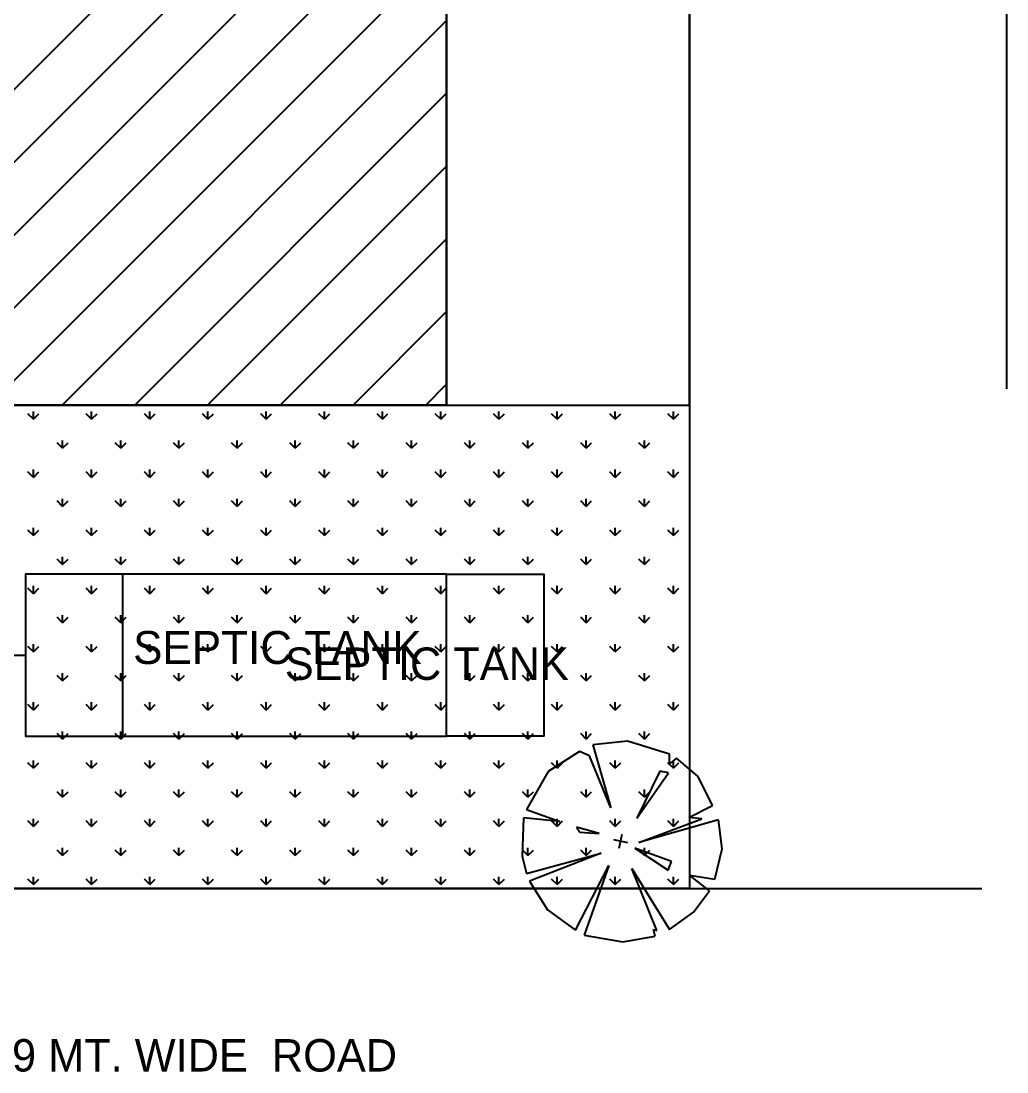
# Model space of a CAD drawing. Header units: metres. Extents: x -9383.9 to -9324.5, y 28762.6 to 28804.7.
# Drawn here: x -9374.05 to -9367.96, y 28786.01 to 28792.5 of the extents above; entities that cross this region are included whole.
import ezdxf

# ---------------------------------------------------------------- set-up
doc = ezdxf.new("R2010")
doc.units = ezdxf.units.M
for name, color, linetype in [('BLK_1_LVL_0_BLDG_FOOT_PRINT', 7, 'Continuous'), ('BLK_1_LVL_0_FRONT_SETBACK', 7, 'Continuous'), ('BLK_1_LVL_0_SIDE_SETBACK2', 7, 'Continuous'), ('elevation', 7, 'Continuous'), ('IC', 7, 'Continuous'), ('LANDSCAPE', 7, 'Continuous'), ('PLOT_BOUNDARY', 7, 'Continuous'), ('SITE_PLAN', 7, 'Continuous'), ('TEXT', 7, 'Continuous'), ('WALL', 7, 'Continuous')]:
    doc.layers.add(name, color=color, linetype=linetype)

msp = doc.modelspace()

# ---------------------------------------------------------------- linework, layer by layer
at = {"layer": 'BLK_1_LVL_0_BLDG_FOOT_PRINT'}
msp.add_lwpolyline([(-9371.4241, 28790.1278), (-9371.4241, 28801.4138), (-9377.1351, 28801.4138), (-9377.1351, 28803.1438), (-9380.5921, 28803.1438), (-9380.5921, 28792.4988), (-9376.2481, 28792.4988), (-9376.2481, 28790.1278)], close=True, dxfattribs=at)
at = {"layer": 'BLK_1_LVL_0_FRONT_SETBACK'}
msp.add_lwpolyline([(-9369.9241, 28787.1418), (-9380.5921, 28787.1418), (-9380.5921, 28792.4988), (-9376.2481, 28792.4988), (-9376.2481, 28790.1278), (-9369.9241, 28790.1278)], close=True, dxfattribs=at)
at = {"layer": 'BLK_1_LVL_0_SIDE_SETBACK2'}
msp.add_lwpolyline([(-9371.4241, 28790.1278), (-9369.9241, 28790.1278), (-9369.9241, 28803.1438), (-9371.4241, 28803.1438)], close=True, dxfattribs=at)
at = {"layer": 'elevation'}
msp.add_line((-9382.2747, 28787.1418), (-9368.1193, 28787.1418), dxfattribs=at)
at = {"layer": 'IC'}
msp.add_line((-9374.2191, 28788.5831), (-9374.0241, 28788.5831), dxfattribs=at)
for points in [[(-9373.4241, 28789.0831), (-9374.0241, 28789.0831), (-9374.0241, 28788.0831), (-9373.4241, 28788.0831)], [(-9371.4241, 28789.0831), (-9370.8241, 28789.0831), (-9370.8241, 28788.0831), (-9371.4241, 28788.0831)]]:
    msp.add_lwpolyline(points, dxfattribs=at)
msp.add_lwpolyline([(-9373.4241, 28788.0831), (-9371.4241, 28788.0831), (-9371.4241, 28789.0831), (-9373.4241, 28789.0831)], close=True, dxfattribs=at)
at = {"layer": 'LANDSCAPE'}
msp.add_lwpolyline([(-9369.9241, 28787.1418), (-9376.2481, 28787.1418), (-9376.2481, 28790.1278), (-9369.9241, 28790.1278)], close=True, dxfattribs=at)
at = {"layer": 'PLOT_BOUNDARY'}
for points in [[(-9369.9241, 28787.1418), (-9380.5921, 28787.1418), (-9380.5921, 28803.1438), (-9369.9241, 28803.1438)], [(-9371.4241, 28790.1278), (-9376.2481, 28790.1278), (-9376.2481, 28792.4988), (-9380.5921, 28792.4988), (-9380.5921, 28803.1438), (-9377.1351, 28803.1438), (-9377.1351, 28801.4138), (-9371.4241, 28801.4138)]]:
    msp.add_lwpolyline(points, close=True, dxfattribs=at)
at = {"layer": 'SITE_PLAN'}
for p, q in [((-9371.4241, 28803.1438), (-9371.4241, 28790.1278)), ((-9369.9241, 28803.1438), (-9369.9241, 28787.1418)), ((-9369.9241, 28790.1278), (-9369.9241, 28803.1438)), ((-9371.4241, 28790.1278), (-9371.4241, 28801.4138)), ((-9371.4241, 28801.4138), (-9371.4241, 28790.1278)), ((-9367.9642, 28790.2278), (-9367.9642, 28796.2188)), ((-9376.0427, 28790.1278), (-9371.4241, 28794.7464)), ((-9375.5937, 28790.1278), (-9371.4241, 28794.2974)), ((-9375.1447, 28790.1278), (-9371.4241, 28793.8484)), ((-9374.6957, 28790.1278), (-9371.4241, 28793.3994)), ((-9374.2466, 28790.1278), (-9371.4241, 28792.9504)), ((-9373.7976, 28790.1278), (-9371.4241, 28792.5014)), ((-9373.3486, 28790.1278), (-9371.4241, 28792.0523)), ((-9372.8996, 28790.1278), (-9371.4241, 28791.6033)), ((-9372.4506, 28790.1278), (-9371.4241, 28791.1543)), ((-9372.0016, 28790.1278), (-9371.4241, 28790.7053)), ((-9371.5526, 28790.1278), (-9371.4241, 28790.2563)), ((-9376.2481, 28790.1278), (-9371.4241, 28790.1278)), ((-9376.2481, 28790.1278), (-9369.9241, 28790.1278)), ((-9376.2481, 28790.1278), (-9369.9241, 28790.1278)), ((-9371.4241, 28790.1278), (-9376.2481, 28790.1278)), ((-9371.4241, 28790.1278), (-9369.9241, 28790.1278)), ((-9369.9241, 28790.1278), (-9369.9241, 28787.1418)), ((-9369.9241, 28790.1278), (-9369.9241, 28787.1418)), ((-9373.9748, 28790.0404), (-9374.0085, 28790.0741)), ((-9373.9748, 28790.0404), (-9373.9748, 28790.0881)), ((-9373.9748, 28790.0404), (-9373.9411, 28790.0741)), ((-9373.6156, 28790.0404), (-9373.6493, 28790.0741)), ((-9373.6156, 28790.0404), (-9373.6156, 28790.0881)), ((-9373.6156, 28790.0404), (-9373.5819, 28790.0741)), ((-9373.2564, 28790.0404), (-9373.2901, 28790.0741)), ((-9373.2564, 28790.0404), (-9373.2564, 28790.0881)), ((-9373.2564, 28790.0404), (-9373.2227, 28790.0741)), ((-9372.8972, 28790.0404), (-9372.9308, 28790.0741)), ((-9372.8972, 28790.0404), (-9372.8972, 28790.0881)), ((-9372.8972, 28790.0404), (-9372.8635, 28790.0741)), ((-9372.538, 28790.0404), (-9372.5716, 28790.0741)), ((-9372.538, 28790.0404), (-9372.538, 28790.0881)), ((-9372.538, 28790.0404), (-9372.5043, 28790.0741)), ((-9372.1788, 28790.0404), (-9372.2124, 28790.0741)), ((-9372.1788, 28790.0404), (-9372.1788, 28790.0881)), ((-9372.1788, 28790.0404), (-9372.1451, 28790.0741)), ((-9371.8195, 28790.0404), (-9371.8532, 28790.0741)), ((-9371.8195, 28790.0404), (-9371.8195, 28790.0881)), ((-9371.8195, 28790.0404), (-9371.7859, 28790.0741)), ((-9371.4603, 28790.0404), (-9371.494, 28790.0741)), ((-9371.4603, 28790.0404), (-9371.4603, 28790.0881)), ((-9371.4603, 28790.0404), (-9371.4267, 28790.0741)), ((-9371.1011, 28790.0404), (-9371.1348, 28790.0741)), ((-9371.1011, 28790.0404), (-9371.1011, 28790.0881)), ((-9371.1011, 28790.0404), (-9371.0674, 28790.0741)), ((-9370.7419, 28790.0404), (-9370.7756, 28790.0741)), ((-9370.7419, 28790.0404), (-9370.7419, 28790.0881)), ((-9370.7419, 28790.0404), (-9370.7082, 28790.0741)), ((-9370.3827, 28790.0404), (-9370.4164, 28790.0741)), ((-9370.3827, 28790.0404), (-9370.3827, 28790.0881)), ((-9370.3827, 28790.0404), (-9370.349, 28790.0741)), ((-9370.0235, 28790.0404), (-9370.0572, 28790.0741)), ((-9370.0235, 28790.0404), (-9370.0235, 28790.0881)), ((-9370.0235, 28790.0404), (-9369.9898, 28790.0741)), ((-9373.7952, 28789.8608), (-9373.8289, 28789.8945)), ((-9373.7952, 28789.8608), (-9373.7952, 28789.9085)), ((-9373.7952, 28789.8608), (-9373.7615, 28789.8945)), ((-9373.436, 28789.8608), (-9373.4697, 28789.8945)), ((-9373.436, 28789.8608), (-9373.436, 28789.9085)), ((-9373.436, 28789.8608), (-9373.4023, 28789.8945)), ((-9373.0768, 28789.8608), (-9373.1105, 28789.8945)), ((-9373.0768, 28789.8608), (-9373.0768, 28789.9085)), ((-9373.0768, 28789.8608), (-9373.0431, 28789.8945)), ((-9372.7176, 28789.8608), (-9372.7512, 28789.8945)), ((-9372.7176, 28789.8608), (-9372.7176, 28789.9085)), ((-9372.7176, 28789.8608), (-9372.6839, 28789.8945)), ((-9372.3584, 28789.8608), (-9372.392, 28789.8945)), ((-9372.3584, 28789.8608), (-9372.3584, 28789.9085)), ((-9372.3584, 28789.8608), (-9372.3247, 28789.8945)), ((-9371.9991, 28789.8608), (-9372.0328, 28789.8945)), ((-9371.9991, 28789.8608), (-9371.9991, 28789.9085)), ((-9371.9991, 28789.8608), (-9371.9655, 28789.8945)), ((-9371.6399, 28789.8608), (-9371.6736, 28789.8945)), ((-9371.6399, 28789.8608), (-9371.6399, 28789.9085)), ((-9371.6399, 28789.8608), (-9371.6063, 28789.8945)), ((-9371.2807, 28789.8608), (-9371.3144, 28789.8945)), ((-9371.2807, 28789.8608), (-9371.2807, 28789.9085)), ((-9371.2807, 28789.8608), (-9371.247, 28789.8945)), ((-9370.9215, 28789.8608), (-9370.9552, 28789.8945)), ((-9370.9215, 28789.8608), (-9370.9215, 28789.9085)), ((-9370.9215, 28789.8608), (-9370.8878, 28789.8945)), ((-9370.5623, 28789.8608), (-9370.596, 28789.8945)), ((-9370.5623, 28789.8608), (-9370.5623, 28789.9085)), ((-9370.5623, 28789.8608), (-9370.5286, 28789.8945)), ((-9370.2031, 28789.8608), (-9370.2368, 28789.8945)), ((-9370.2031, 28789.8608), (-9370.2031, 28789.9085)), ((-9370.2031, 28789.8608), (-9370.1694, 28789.8945)), ((-9373.9748, 28789.6812), (-9374.0085, 28789.7149)), ((-9373.9748, 28789.6812), (-9373.9748, 28789.7289)), ((-9373.9748, 28789.6812), (-9373.9411, 28789.7149)), ((-9373.6156, 28789.6812), (-9373.6493, 28789.7149)), ((-9373.6156, 28789.6812), (-9373.6156, 28789.7289)), ((-9373.6156, 28789.6812), (-9373.5819, 28789.7149)), ((-9373.2564, 28789.6812), (-9373.2901, 28789.7149)), ((-9373.2564, 28789.6812), (-9373.2564, 28789.7289)), ((-9373.2564, 28789.6812), (-9373.2227, 28789.7149)), ((-9372.8972, 28789.6812), (-9372.9308, 28789.7149)), ((-9372.8972, 28789.6812), (-9372.8972, 28789.7289)), ((-9372.8972, 28789.6812), (-9372.8635, 28789.7149)), ((-9372.538, 28789.6812), (-9372.5716, 28789.7149)), ((-9372.538, 28789.6812), (-9372.538, 28789.7289)), ((-9372.538, 28789.6812), (-9372.5043, 28789.7149)), ((-9372.1788, 28789.6812), (-9372.2124, 28789.7149)), ((-9372.1788, 28789.6812), (-9372.1788, 28789.7289)), ((-9372.1788, 28789.6812), (-9372.1451, 28789.7149)), ((-9371.8195, 28789.6812), (-9371.8532, 28789.7149)), ((-9371.8195, 28789.6812), (-9371.8195, 28789.7289)), ((-9371.8195, 28789.6812), (-9371.7859, 28789.7149)), ((-9371.4603, 28789.6812), (-9371.494, 28789.7149)), ((-9371.4603, 28789.6812), (-9371.4603, 28789.7289)), ((-9371.4603, 28789.6812), (-9371.4267, 28789.7149)), ((-9371.1011, 28789.6812), (-9371.1348, 28789.7149)), ((-9371.1011, 28789.6812), (-9371.1011, 28789.7289)), ((-9371.1011, 28789.6812), (-9371.0674, 28789.7149)), ((-9370.7419, 28789.6812), (-9370.7756, 28789.7149)), ((-9370.7419, 28789.6812), (-9370.7419, 28789.7289)), ((-9370.7419, 28789.6812), (-9370.7082, 28789.7149)), ((-9370.3827, 28789.6812), (-9370.4164, 28789.7149)), ((-9370.3827, 28789.6812), (-9370.3827, 28789.7289)), ((-9370.3827, 28789.6812), (-9370.349, 28789.7149)), ((-9370.0235, 28789.6812), (-9370.0572, 28789.7149)), ((-9370.0235, 28789.6812), (-9370.0235, 28789.7289)), ((-9370.0235, 28789.6812), (-9369.9898, 28789.7149)), ((-9373.7952, 28789.5016), (-9373.7952, 28789.5492)), ((-9373.436, 28789.5016), (-9373.436, 28789.5492)), ((-9373.0768, 28789.5016), (-9373.0768, 28789.5492)), ((-9372.7176, 28789.5016), (-9372.7176, 28789.5492)), ((-9372.3584, 28789.5016), (-9372.3584, 28789.5492)), ((-9371.9991, 28789.5016), (-9371.9991, 28789.5492)), ((-9371.6399, 28789.5016), (-9371.6399, 28789.5492)), ((-9371.2807, 28789.5016), (-9371.2807, 28789.5492)), ((-9370.9215, 28789.5016), (-9370.9215, 28789.5492)), ((-9370.5623, 28789.5016), (-9370.5623, 28789.5492)), ((-9370.2031, 28789.5016), (-9370.2031, 28789.5492)), ((-9373.7952, 28789.5016), (-9373.8289, 28789.5353)), ((-9373.7952, 28789.5016), (-9373.7615, 28789.5353)), ((-9373.436, 28789.5016), (-9373.4697, 28789.5353)), ((-9373.436, 28789.5016), (-9373.4023, 28789.5353)), ((-9373.0768, 28789.5016), (-9373.1105, 28789.5353)), ((-9373.0768, 28789.5016), (-9373.0431, 28789.5353)), ((-9372.7176, 28789.5016), (-9372.7512, 28789.5353)), ((-9372.7176, 28789.5016), (-9372.6839, 28789.5353)), ((-9372.3584, 28789.5016), (-9372.392, 28789.5353)), ((-9372.3584, 28789.5016), (-9372.3247, 28789.5353)), ((-9371.9991, 28789.5016), (-9372.0328, 28789.5353)), ((-9371.9991, 28789.5016), (-9371.9655, 28789.5353)), ((-9371.6399, 28789.5016), (-9371.6736, 28789.5353)), ((-9371.6399, 28789.5016), (-9371.6063, 28789.5353)), ((-9371.2807, 28789.5016), (-9371.3144, 28789.5353)), ((-9371.2807, 28789.5016), (-9371.247, 28789.5353)), ((-9370.9215, 28789.5016), (-9370.9552, 28789.5353)), ((-9370.9215, 28789.5016), (-9370.8878, 28789.5353)), ((-9370.5623, 28789.5016), (-9370.596, 28789.5353)), ((-9370.5623, 28789.5016), (-9370.5286, 28789.5353)), ((-9370.2031, 28789.5016), (-9370.2368, 28789.5353)), ((-9370.2031, 28789.5016), (-9370.1694, 28789.5353)), ((-9373.9748, 28789.322), (-9374.0085, 28789.3557)), ((-9373.9748, 28789.322), (-9373.9748, 28789.3696)), ((-9373.9748, 28789.322), (-9373.9411, 28789.3557)), ((-9373.6156, 28789.322), (-9373.6493, 28789.3557)), ((-9373.6156, 28789.322), (-9373.6156, 28789.3696)), ((-9373.6156, 28789.322), (-9373.5819, 28789.3557)), ((-9373.2564, 28789.322), (-9373.2901, 28789.3557)), ((-9373.2564, 28789.322), (-9373.2564, 28789.3696)), ((-9373.2564, 28789.322), (-9373.2227, 28789.3557)), ((-9372.8972, 28789.322), (-9372.9308, 28789.3557)), ((-9372.8972, 28789.322), (-9372.8972, 28789.3696)), ((-9372.8972, 28789.322), (-9372.8635, 28789.3557)), ((-9372.538, 28789.322), (-9372.5716, 28789.3557)), ((-9372.538, 28789.322), (-9372.538, 28789.3696)), ((-9372.538, 28789.322), (-9372.5043, 28789.3557)), ((-9372.1788, 28789.322), (-9372.2124, 28789.3557)), ((-9372.1788, 28789.322), (-9372.1788, 28789.3696)), ((-9372.1788, 28789.322), (-9372.1451, 28789.3557)), ((-9371.8195, 28789.322), (-9371.8532, 28789.3557)), ((-9371.8195, 28789.322), (-9371.8195, 28789.3696)), ((-9371.8195, 28789.322), (-9371.7859, 28789.3557)), ((-9371.4603, 28789.322), (-9371.494, 28789.3557)), ((-9371.4603, 28789.322), (-9371.4603, 28789.3696)), ((-9371.4603, 28789.322), (-9371.4267, 28789.3557)), ((-9371.1011, 28789.322), (-9371.1348, 28789.3557)), ((-9371.1011, 28789.322), (-9371.1011, 28789.3696)), ((-9371.1011, 28789.322), (-9371.0674, 28789.3557)), ((-9370.7419, 28789.322), (-9370.7756, 28789.3557)), ((-9370.7419, 28789.322), (-9370.7419, 28789.3696)), ((-9370.7419, 28789.322), (-9370.7082, 28789.3557)), ((-9370.3827, 28789.322), (-9370.4164, 28789.3557)), ((-9370.3827, 28789.322), (-9370.3827, 28789.3696)), ((-9370.3827, 28789.322), (-9370.349, 28789.3557)), ((-9370.0235, 28789.322), (-9370.0572, 28789.3557)), ((-9370.0235, 28789.322), (-9370.0235, 28789.3696)), ((-9370.0235, 28789.322), (-9369.9898, 28789.3557)), ((-9373.7952, 28789.1424), (-9373.8289, 28789.1761)), ((-9373.7952, 28789.1424), (-9373.7952, 28789.19)), ((-9373.7952, 28789.1424), (-9373.7615, 28789.1761)), ((-9373.436, 28789.1424), (-9373.4697, 28789.1761)), ((-9373.436, 28789.1424), (-9373.436, 28789.19)), ((-9373.436, 28789.1424), (-9373.4023, 28789.1761)), ((-9373.0768, 28789.1424), (-9373.1105, 28789.1761)), ((-9373.0768, 28789.1424), (-9373.0768, 28789.19)), ((-9373.0768, 28789.1424), (-9373.0431, 28789.1761)), ((-9372.7176, 28789.1424), (-9372.7512, 28789.1761)), ((-9372.7176, 28789.1424), (-9372.7176, 28789.19)), ((-9372.7176, 28789.1424), (-9372.6839, 28789.1761)), ((-9372.3584, 28789.1424), (-9372.392, 28789.1761)), ((-9372.3584, 28789.1424), (-9372.3584, 28789.19)), ((-9372.3584, 28789.1424), (-9372.3247, 28789.1761)), ((-9371.9991, 28789.1424), (-9372.0328, 28789.1761)), ((-9371.9991, 28789.1424), (-9371.9991, 28789.19)), ((-9371.9991, 28789.1424), (-9371.9655, 28789.1761)), ((-9371.6399, 28789.1424), (-9371.6736, 28789.1761)), ((-9371.6399, 28789.1424), (-9371.6399, 28789.19)), ((-9371.6399, 28789.1424), (-9371.6063, 28789.1761)), ((-9371.2807, 28789.1424), (-9371.3144, 28789.1761)), ((-9371.2807, 28789.1424), (-9371.2807, 28789.19)), ((-9371.2807, 28789.1424), (-9371.247, 28789.1761)), ((-9370.9215, 28789.1424), (-9370.9552, 28789.1761)), ((-9370.9215, 28789.1424), (-9370.9215, 28789.19)), ((-9370.9215, 28789.1424), (-9370.8878, 28789.1761)), ((-9370.5623, 28789.1424), (-9370.596, 28789.1761)), ((-9370.5623, 28789.1424), (-9370.5623, 28789.19)), ((-9370.5623, 28789.1424), (-9370.5286, 28789.1761)), ((-9370.2031, 28789.1424), (-9370.2368, 28789.1761)), ((-9370.2031, 28789.1424), (-9370.2031, 28789.19)), ((-9370.2031, 28789.1424), (-9370.1694, 28789.1761)), ((-9373.4241, 28789.0831), (-9374.0241, 28789.0831)), ((-9374.0241, 28789.0831), (-9374.0241, 28788.0831)), ((-9371.4241, 28789.0831), (-9373.4241, 28789.0831)), ((-9373.4241, 28789.0831), (-9373.4241, 28788.0831)), ((-9371.4241, 28788.0831), (-9371.4241, 28789.0831)), ((-9371.4241, 28789.0831), (-9370.8241, 28789.0831)), ((-9370.8241, 28789.0831), (-9370.8241, 28788.0831)), ((-9373.9748, 28788.9628), (-9374.0085, 28788.9965)), ((-9373.9748, 28788.9628), (-9373.9748, 28789.0104)), ((-9373.9748, 28788.9628), (-9373.9411, 28788.9965)), ((-9373.6156, 28788.9628), (-9373.6493, 28788.9965)), ((-9373.6156, 28788.9628), (-9373.6156, 28789.0104)), ((-9373.6156, 28788.9628), (-9373.5819, 28788.9965)), ((-9373.2564, 28788.9628), (-9373.2901, 28788.9965)), ((-9373.2564, 28788.9628), (-9373.2564, 28789.0104)), ((-9373.2564, 28788.9628), (-9373.2227, 28788.9965)), ((-9372.8972, 28788.9628), (-9372.9308, 28788.9965)), ((-9372.8972, 28788.9628), (-9372.8972, 28789.0104)), ((-9372.8972, 28788.9628), (-9372.8635, 28788.9965)), ((-9372.538, 28788.9628), (-9372.5716, 28788.9965)), ((-9372.538, 28788.9628), (-9372.538, 28789.0104)), ((-9372.538, 28788.9628), (-9372.5043, 28788.9965)), ((-9372.1788, 28788.9628), (-9372.2124, 28788.9965)), ((-9372.1788, 28788.9628), (-9372.1788, 28789.0104)), ((-9372.1788, 28788.9628), (-9372.1451, 28788.9965)), ((-9371.8195, 28788.9628), (-9371.8532, 28788.9965)), ((-9371.8195, 28788.9628), (-9371.8195, 28789.0104)), ((-9371.8195, 28788.9628), (-9371.7859, 28788.9965)), ((-9371.4603, 28788.9628), (-9371.494, 28788.9965)), ((-9371.4603, 28788.9628), (-9371.4603, 28789.0104)), ((-9371.4603, 28788.9628), (-9371.4267, 28788.9965)), ((-9371.1011, 28788.9628), (-9371.1348, 28788.9965)), ((-9371.1011, 28788.9628), (-9371.1011, 28789.0104)), ((-9371.1011, 28788.9628), (-9371.0674, 28788.9965)), ((-9370.7419, 28788.9628), (-9370.7756, 28788.9965)), ((-9370.7419, 28788.9628), (-9370.7419, 28789.0104)), ((-9370.7419, 28788.9628), (-9370.7082, 28788.9965)), ((-9370.3827, 28788.9628), (-9370.4164, 28788.9965)), ((-9370.3827, 28788.9628), (-9370.3827, 28789.0104)), ((-9370.3827, 28788.9628), (-9370.349, 28788.9965)), ((-9370.0235, 28788.9628), (-9370.0572, 28788.9965)), ((-9370.0235, 28788.9628), (-9370.0235, 28789.0104)), ((-9370.0235, 28788.9628), (-9369.9898, 28788.9965)), ((-9373.7952, 28788.7832), (-9373.7952, 28788.8308)), ((-9373.436, 28788.7832), (-9373.436, 28788.8308)), ((-9373.0768, 28788.7832), (-9373.0768, 28788.8308)), ((-9372.7176, 28788.7832), (-9372.7176, 28788.8308)), ((-9372.3584, 28788.7832), (-9372.3584, 28788.8308)), ((-9371.9991, 28788.7832), (-9371.9991, 28788.8308)), ((-9371.6399, 28788.7832), (-9371.6399, 28788.8308)), ((-9371.2807, 28788.7832), (-9371.2807, 28788.8308)), ((-9370.9215, 28788.7832), (-9370.9215, 28788.8308)), ((-9370.5623, 28788.7832), (-9370.5623, 28788.8308)), ((-9370.2031, 28788.7832), (-9370.2031, 28788.8308)), ((-9373.7952, 28788.7832), (-9373.8289, 28788.8169)), ((-9373.7952, 28788.7832), (-9373.7615, 28788.8169)), ((-9373.436, 28788.7832), (-9373.4697, 28788.8169)), ((-9373.436, 28788.7832), (-9373.4023, 28788.8169)), ((-9373.0768, 28788.7832), (-9373.1105, 28788.8169)), ((-9373.0768, 28788.7832), (-9373.0431, 28788.8169)), ((-9372.7176, 28788.7832), (-9372.7512, 28788.8169)), ((-9372.7176, 28788.7832), (-9372.6839, 28788.8169)), ((-9372.3584, 28788.7832), (-9372.392, 28788.8169)), ((-9372.3584, 28788.7832), (-9372.3247, 28788.8169)), ((-9371.9991, 28788.7832), (-9372.0328, 28788.8169)), ((-9371.9991, 28788.7832), (-9371.9655, 28788.8169)), ((-9371.6399, 28788.7832), (-9371.6736, 28788.8169)), ((-9371.6399, 28788.7832), (-9371.6063, 28788.8169)), ((-9371.2807, 28788.7832), (-9371.3144, 28788.8169)), ((-9371.2807, 28788.7832), (-9371.247, 28788.8169)), ((-9370.9215, 28788.7832), (-9370.9552, 28788.8169)), ((-9370.9215, 28788.7832), (-9370.8878, 28788.8169)), ((-9370.5623, 28788.7832), (-9370.596, 28788.8169)), ((-9370.5623, 28788.7832), (-9370.5286, 28788.8169)), ((-9370.2031, 28788.7832), (-9370.2368, 28788.8169)), ((-9370.2031, 28788.7832), (-9370.1694, 28788.8169)), ((-9373.9748, 28788.6036), (-9374.0085, 28788.6373)), ((-9373.9748, 28788.6036), (-9373.9748, 28788.6512)), ((-9373.9748, 28788.6036), (-9373.9411, 28788.6373)), ((-9373.6156, 28788.6036), (-9373.6493, 28788.6373)), ((-9373.6156, 28788.6036), (-9373.6156, 28788.6512)), ((-9373.6156, 28788.6036), (-9373.5819, 28788.6373)), ((-9373.2564, 28788.6036), (-9373.2901, 28788.6373)), ((-9373.2564, 28788.6036), (-9373.2564, 28788.6512)), ((-9373.2564, 28788.6036), (-9373.2227, 28788.6373)), ((-9372.8972, 28788.6036), (-9372.9308, 28788.6373)), ((-9372.8972, 28788.6036), (-9372.8972, 28788.6512)), ((-9372.8972, 28788.6036), (-9372.8635, 28788.6373)), ((-9372.538, 28788.6036), (-9372.5716, 28788.6373)), ((-9372.538, 28788.6036), (-9372.538, 28788.6512)), ((-9372.538, 28788.6036), (-9372.5043, 28788.6373)), ((-9372.1788, 28788.6036), (-9372.2124, 28788.6373)), ((-9372.1788, 28788.6036), (-9372.1788, 28788.6512)), ((-9372.1788, 28788.6036), (-9372.1451, 28788.6373)), ((-9371.8195, 28788.6036), (-9371.8532, 28788.6373)), ((-9371.8195, 28788.6036), (-9371.8195, 28788.6512)), ((-9371.8195, 28788.6036), (-9371.7859, 28788.6373)), ((-9371.4603, 28788.6036), (-9371.494, 28788.6373)), ((-9371.4603, 28788.6036), (-9371.4603, 28788.6512)), ((-9371.4603, 28788.6036), (-9371.4267, 28788.6373)), ((-9371.1011, 28788.6036), (-9371.1348, 28788.6373)), ((-9371.1011, 28788.6036), (-9371.1011, 28788.6512)), ((-9371.1011, 28788.6036), (-9371.0674, 28788.6373)), ((-9370.7419, 28788.6036), (-9370.7756, 28788.6373)), ((-9370.7419, 28788.6036), (-9370.7419, 28788.6512)), ((-9370.7419, 28788.6036), (-9370.7082, 28788.6373)), ((-9370.3827, 28788.6036), (-9370.4164, 28788.6373)), ((-9370.3827, 28788.6036), (-9370.3827, 28788.6512)), ((-9370.3827, 28788.6036), (-9370.349, 28788.6373)), ((-9370.0235, 28788.6036), (-9370.0572, 28788.6373)), ((-9370.0235, 28788.6036), (-9370.0235, 28788.6512)), ((-9370.0235, 28788.6036), (-9369.9898, 28788.6373)), ((-9374.2191, 28788.5831), (-9374.0241, 28788.5831)), ((-9373.7952, 28788.424), (-9373.8289, 28788.4577)), ((-9373.7952, 28788.424), (-9373.7952, 28788.4716)), ((-9373.7952, 28788.424), (-9373.7615, 28788.4577)), ((-9373.436, 28788.424), (-9373.4697, 28788.4577)), ((-9373.436, 28788.424), (-9373.436, 28788.4716)), ((-9373.436, 28788.424), (-9373.4023, 28788.4577)), ((-9373.0768, 28788.424), (-9373.1105, 28788.4577)), ((-9373.0768, 28788.424), (-9373.0768, 28788.4716)), ((-9373.0768, 28788.424), (-9373.0431, 28788.4577)), ((-9372.7176, 28788.424), (-9372.7512, 28788.4577)), ((-9372.7176, 28788.424), (-9372.7176, 28788.4716)), ((-9372.7176, 28788.424), (-9372.6839, 28788.4577)), ((-9372.3584, 28788.424), (-9372.392, 28788.4577)), ((-9372.3584, 28788.424), (-9372.3584, 28788.4716)), ((-9372.3584, 28788.424), (-9372.3247, 28788.4577)), ((-9371.9991, 28788.424), (-9372.0328, 28788.4577)), ((-9371.9991, 28788.424), (-9371.9991, 28788.4716)), ((-9371.9991, 28788.424), (-9371.9655, 28788.4577)), ((-9371.6399, 28788.424), (-9371.6736, 28788.4577)), ((-9371.6399, 28788.424), (-9371.6399, 28788.4716)), ((-9371.6399, 28788.424), (-9371.6063, 28788.4577)), ((-9371.2807, 28788.424), (-9371.3144, 28788.4577)), ((-9371.2807, 28788.424), (-9371.2807, 28788.4716)), ((-9371.2807, 28788.424), (-9371.247, 28788.4577)), ((-9370.9215, 28788.424), (-9370.9552, 28788.4577)), ((-9370.9215, 28788.424), (-9370.9215, 28788.4716)), ((-9370.9215, 28788.424), (-9370.8878, 28788.4577)), ((-9370.5623, 28788.424), (-9370.596, 28788.4577)), ((-9370.5623, 28788.424), (-9370.5623, 28788.4716)), ((-9370.5623, 28788.424), (-9370.5286, 28788.4577)), ((-9370.2031, 28788.424), (-9370.2368, 28788.4577)), ((-9370.2031, 28788.424), (-9370.2031, 28788.4716)), ((-9370.2031, 28788.424), (-9370.1694, 28788.4577)), ((-9373.9748, 28788.2444), (-9374.0085, 28788.2781)), ((-9373.9748, 28788.2444), (-9373.9748, 28788.292)), ((-9373.9748, 28788.2444), (-9373.9411, 28788.2781)), ((-9373.6156, 28788.2444), (-9373.6493, 28788.2781)), ((-9373.6156, 28788.2444), (-9373.6156, 28788.292)), ((-9373.6156, 28788.2444), (-9373.5819, 28788.2781)), ((-9373.2564, 28788.2444), (-9373.2901, 28788.2781)), ((-9373.2564, 28788.2444), (-9373.2564, 28788.292)), ((-9373.2564, 28788.2444), (-9373.2227, 28788.2781)), ((-9372.8972, 28788.2444), (-9372.9308, 28788.2781)), ((-9372.8972, 28788.2444), (-9372.8972, 28788.292)), ((-9372.8972, 28788.2444), (-9372.8635, 28788.2781)), ((-9372.538, 28788.2444), (-9372.5716, 28788.2781)), ((-9372.538, 28788.2444), (-9372.538, 28788.292)), ((-9372.538, 28788.2444), (-9372.5043, 28788.2781)), ((-9372.1788, 28788.2444), (-9372.2124, 28788.2781)), ((-9372.1788, 28788.2444), (-9372.1788, 28788.292)), ((-9372.1788, 28788.2444), (-9372.1451, 28788.2781)), ((-9371.8195, 28788.2444), (-9371.8532, 28788.2781)), ((-9371.8195, 28788.2444), (-9371.8195, 28788.292)), ((-9371.8195, 28788.2444), (-9371.7859, 28788.2781)), ((-9371.4603, 28788.2444), (-9371.494, 28788.2781)), ((-9371.4603, 28788.2444), (-9371.4603, 28788.292)), ((-9371.4603, 28788.2444), (-9371.4267, 28788.2781)), ((-9371.1011, 28788.2444), (-9371.1348, 28788.2781)), ((-9371.1011, 28788.2444), (-9371.1011, 28788.292)), ((-9371.1011, 28788.2444), (-9371.0674, 28788.2781)), ((-9370.7419, 28788.2444), (-9370.7756, 28788.2781)), ((-9370.7419, 28788.2444), (-9370.7419, 28788.292)), ((-9370.7419, 28788.2444), (-9370.7082, 28788.2781)), ((-9370.3827, 28788.2444), (-9370.4164, 28788.2781)), ((-9370.3827, 28788.2444), (-9370.3827, 28788.292)), ((-9370.3827, 28788.2444), (-9370.349, 28788.2781)), ((-9370.0235, 28788.2444), (-9370.0572, 28788.2781)), ((-9370.0235, 28788.2444), (-9370.0235, 28788.292)), ((-9370.0235, 28788.2444), (-9369.9898, 28788.2781)), ((-9374.0241, 28788.0831), (-9373.4241, 28788.0831)), ((-9373.7952, 28788.0648), (-9373.8289, 28788.0985)), ((-9373.7952, 28788.0648), (-9373.7952, 28788.1124)), ((-9373.7952, 28788.0648), (-9373.7615, 28788.0985)), ((-9373.436, 28788.0648), (-9373.4697, 28788.0985)), ((-9373.436, 28788.0648), (-9373.436, 28788.1124)), ((-9373.436, 28788.0648), (-9373.4023, 28788.0985)), ((-9373.4241, 28788.0831), (-9371.4241, 28788.0831)), ((-9373.0768, 28788.0648), (-9373.1105, 28788.0985)), ((-9373.0768, 28788.0648), (-9373.0768, 28788.1124)), ((-9373.0768, 28788.0648), (-9373.0431, 28788.0985)), ((-9372.7176, 28788.0648), (-9372.7512, 28788.0985)), ((-9372.7176, 28788.0648), (-9372.7176, 28788.1124)), ((-9372.7176, 28788.0648), (-9372.6839, 28788.0985)), ((-9372.3584, 28788.0648), (-9372.392, 28788.0985)), ((-9372.3584, 28788.0648), (-9372.3584, 28788.1124)), ((-9372.3584, 28788.0648), (-9372.3247, 28788.0985)), ((-9371.9991, 28788.0648), (-9372.0328, 28788.0985)), ((-9371.9991, 28788.0648), (-9371.9991, 28788.1124)), ((-9371.9991, 28788.0648), (-9371.9655, 28788.0985)), ((-9371.6399, 28788.0648), (-9371.6736, 28788.0985)), ((-9371.6399, 28788.0648), (-9371.6399, 28788.1124)), ((-9371.6399, 28788.0648), (-9371.6063, 28788.0985)), ((-9370.8241, 28788.0831), (-9371.4241, 28788.0831)), ((-9371.2807, 28788.0648), (-9371.3144, 28788.0985)), ((-9371.2807, 28788.0648), (-9371.2807, 28788.1124)), ((-9371.2807, 28788.0648), (-9371.247, 28788.0985)), ((-9370.9215, 28788.0648), (-9370.9552, 28788.0985)), ((-9370.9215, 28788.0648), (-9370.9215, 28788.1124)), ((-9370.9215, 28788.0648), (-9370.8878, 28788.0985)), ((-9370.5623, 28788.0648), (-9370.596, 28788.0985)), ((-9370.5623, 28788.0648), (-9370.5623, 28788.1124)), ((-9370.5623, 28788.0648), (-9370.5286, 28788.0985)), ((-9370.3076, 28788.0513), (-9370.5202, 28788.0286)), ((-9370.0484, 28787.9715), (-9370.3076, 28788.0513)), ((-9370.2031, 28788.0648), (-9370.2368, 28788.0985)), ((-9370.2031, 28788.0648), (-9370.2031, 28788.1124)), ((-9370.2031, 28788.0648), (-9370.1694, 28788.0985)), ((-9370.6026, 28787.9876), (-9370.7965, 28787.8656)), ((-9370.5421, 28787.9613), (-9370.6026, 28787.9876)), ((-9370.5202, 28788.0286), (-9370.4106, 28787.6399)), ((-9373.9748, 28787.8852), (-9373.9748, 28787.9328)), ((-9373.6156, 28787.8852), (-9373.6156, 28787.9328)), ((-9373.2564, 28787.8852), (-9373.2564, 28787.9328)), ((-9372.8972, 28787.8852), (-9372.8972, 28787.9328)), ((-9372.538, 28787.8852), (-9372.538, 28787.9328)), ((-9372.1788, 28787.8852), (-9372.1788, 28787.9328)), ((-9371.8195, 28787.8852), (-9371.8195, 28787.9328)), ((-9371.4603, 28787.8852), (-9371.4603, 28787.9328)), ((-9371.1011, 28787.8852), (-9371.1011, 28787.9328)), ((-9370.7419, 28787.8852), (-9370.7419, 28787.9328)), ((-9370.4106, 28787.6399), (-9370.5421, 28787.9613)), ((-9370.3827, 28787.8852), (-9370.3827, 28787.9328)), ((-9370.0483, 28787.9124), (-9370.0484, 28787.9715)), ((-9370.0049, 28787.9462), (-9370.0483, 28787.9124)), ((-9370.0235, 28787.8852), (-9370.0235, 28787.9328)), ((-9369.8711, 28787.8333), (-9370.0049, 28787.9462)), ((-9373.9748, 28787.8852), (-9374.0085, 28787.9189)), ((-9373.9748, 28787.8852), (-9373.9411, 28787.9189)), ((-9373.6156, 28787.8852), (-9373.6493, 28787.9189)), ((-9373.6156, 28787.8852), (-9373.5819, 28787.9189)), ((-9373.2564, 28787.8852), (-9373.2901, 28787.9189)), ((-9373.2564, 28787.8852), (-9373.2227, 28787.9189)), ((-9372.8972, 28787.8852), (-9372.9308, 28787.9189)), ((-9372.8972, 28787.8852), (-9372.8635, 28787.9189)), ((-9372.538, 28787.8852), (-9372.5716, 28787.9189)), ((-9372.538, 28787.8852), (-9372.5043, 28787.9189)), ((-9372.1788, 28787.8852), (-9372.2124, 28787.9189)), ((-9372.1788, 28787.8852), (-9372.1451, 28787.9189)), ((-9371.8195, 28787.8852), (-9371.8532, 28787.9189)), ((-9371.8195, 28787.8852), (-9371.7859, 28787.9189)), ((-9371.4603, 28787.8852), (-9371.494, 28787.9189)), ((-9371.4603, 28787.8852), (-9371.4267, 28787.9189)), ((-9371.1011, 28787.8852), (-9371.1348, 28787.9189)), ((-9371.1011, 28787.8852), (-9371.0674, 28787.9189)), ((-9370.7965, 28787.8656), (-9370.93, 28787.631)), ((-9370.7419, 28787.8852), (-9370.7756, 28787.9189)), ((-9370.7419, 28787.8852), (-9370.7082, 28787.9189)), ((-9370.3827, 28787.8852), (-9370.4164, 28787.9189)), ((-9370.3827, 28787.8852), (-9370.349, 28787.9189)), ((-9370.1075, 28787.8662), (-9370.2486, 28787.577)), ((-9370.2486, 28787.577), (-9370.0532, 28787.8573)), ((-9370.0532, 28787.8573), (-9370.1075, 28787.8662)), ((-9370.0235, 28787.8852), (-9370.0572, 28787.9189)), ((-9370.0235, 28787.8852), (-9369.9898, 28787.9189)), ((-9369.7818, 28787.6551), (-9369.8711, 28787.8333)), ((-9373.7952, 28787.7056), (-9373.8289, 28787.7393)), ((-9373.7952, 28787.7056), (-9373.7952, 28787.7532)), ((-9373.7952, 28787.7056), (-9373.7615, 28787.7393)), ((-9373.436, 28787.7056), (-9373.4697, 28787.7393)), ((-9373.436, 28787.7056), (-9373.436, 28787.7532)), ((-9373.436, 28787.7056), (-9373.4023, 28787.7393)), ((-9373.0768, 28787.7056), (-9373.1105, 28787.7393)), ((-9373.0768, 28787.7056), (-9373.0768, 28787.7532)), ((-9373.0768, 28787.7056), (-9373.0431, 28787.7393)), ((-9372.7176, 28787.7056), (-9372.7512, 28787.7393)), ((-9372.7176, 28787.7056), (-9372.7176, 28787.7532)), ((-9372.7176, 28787.7056), (-9372.6839, 28787.7393)), ((-9372.3584, 28787.7056), (-9372.392, 28787.7393)), ((-9372.3584, 28787.7056), (-9372.3584, 28787.7532)), ((-9372.3584, 28787.7056), (-9372.3247, 28787.7393)), ((-9371.9991, 28787.7056), (-9372.0328, 28787.7393)), ((-9371.9991, 28787.7056), (-9371.9991, 28787.7532)), ((-9371.9991, 28787.7056), (-9371.9655, 28787.7393)), ((-9371.6399, 28787.7056), (-9371.6736, 28787.7393)), ((-9371.6399, 28787.7056), (-9371.6399, 28787.7532)), ((-9371.6399, 28787.7056), (-9371.6063, 28787.7393)), ((-9371.2807, 28787.7056), (-9371.3144, 28787.7393)), ((-9371.2807, 28787.7056), (-9371.2807, 28787.7532)), ((-9371.2807, 28787.7056), (-9371.247, 28787.7393)), ((-9370.9215, 28787.7056), (-9370.9552, 28787.7393)), ((-9370.9215, 28787.7056), (-9370.9215, 28787.7532)), ((-9370.9215, 28787.7056), (-9370.8878, 28787.7393)), ((-9370.5623, 28787.7056), (-9370.596, 28787.7393)), ((-9370.5623, 28787.7056), (-9370.5623, 28787.7532)), ((-9370.5623, 28787.7056), (-9370.5286, 28787.7393)), ((-9370.2031, 28787.7056), (-9370.2368, 28787.7393)), ((-9370.2031, 28787.7056), (-9370.2031, 28787.7532)), ((-9370.2031, 28787.7056), (-9370.1694, 28787.7393)), ((-9370.93, 28787.631), (-9370.7245, 28787.5557)), ((-9369.9276, 28787.5818), (-9369.7818, 28787.6551)), ((-9373.9748, 28787.526), (-9374.0085, 28787.5596)), ((-9373.9748, 28787.526), (-9373.9748, 28787.5736)), ((-9373.9748, 28787.526), (-9373.9411, 28787.5596)), ((-9373.6156, 28787.526), (-9373.6493, 28787.5596)), ((-9373.6156, 28787.526), (-9373.6156, 28787.5736)), ((-9373.6156, 28787.526), (-9373.5819, 28787.5596)), ((-9373.2564, 28787.526), (-9373.2901, 28787.5596)), ((-9373.2564, 28787.526), (-9373.2564, 28787.5736)), ((-9373.2564, 28787.526), (-9373.2227, 28787.5596)), ((-9372.8972, 28787.526), (-9372.9308, 28787.5596)), ((-9372.8972, 28787.526), (-9372.8972, 28787.5736)), ((-9372.8972, 28787.526), (-9372.8635, 28787.5596)), ((-9372.538, 28787.526), (-9372.5716, 28787.5596)), ((-9372.538, 28787.526), (-9372.538, 28787.5736)), ((-9372.538, 28787.526), (-9372.5043, 28787.5596)), ((-9372.1788, 28787.526), (-9372.2124, 28787.5596)), ((-9372.1788, 28787.526), (-9372.1788, 28787.5736)), ((-9372.1788, 28787.526), (-9372.1451, 28787.5596)), ((-9371.8195, 28787.526), (-9371.8532, 28787.5596)), ((-9371.8195, 28787.526), (-9371.8195, 28787.5736)), ((-9371.8195, 28787.526), (-9371.7859, 28787.5596)), ((-9371.4603, 28787.526), (-9371.494, 28787.5596)), ((-9371.4603, 28787.526), (-9371.4603, 28787.5736)), ((-9371.4603, 28787.526), (-9371.4267, 28787.5596)), ((-9371.1011, 28787.526), (-9371.1348, 28787.5596)), ((-9371.1011, 28787.526), (-9371.1011, 28787.5736)), ((-9371.1011, 28787.526), (-9371.0674, 28787.5596)), ((-9370.9486, 28787.5788), (-9370.957, 28787.3427)), ((-9370.7245, 28787.5557), (-9370.9486, 28787.5788)), ((-9370.7419, 28787.526), (-9370.7756, 28787.5596)), ((-9370.7419, 28787.526), (-9370.7419, 28787.5736)), ((-9370.7419, 28787.526), (-9370.7082, 28787.5596)), ((-9370.3827, 28787.526), (-9370.4164, 28787.5596)), ((-9370.3827, 28787.526), (-9370.3827, 28787.5736)), ((-9370.3827, 28787.526), (-9370.349, 28787.5596)), ((-9370.2366, 28787.4273), (-9369.849, 28787.5718)), ((-9369.745, 28787.5663), (-9370.2366, 28787.4273)), ((-9370.0235, 28787.526), (-9370.0572, 28787.5596)), ((-9370.0235, 28787.526), (-9370.0235, 28787.5736)), ((-9370.0235, 28787.526), (-9369.9898, 28787.5596)), ((-9369.849, 28787.5718), (-9369.9276, 28787.5818)), ((-9369.722, 28787.3883), (-9369.745, 28787.5663)), ((-9370.4825, 28787.4826), (-9370.6224, 28787.5218)), ((-9370.6224, 28787.5218), (-9370.602, 28787.49)), ((-9370.602, 28787.49), (-9370.4825, 28787.4826)), ((-9370.3586, 28787.3905), (-9370.3396, 28787.4773)), ((-9370.3057, 28787.4244), (-9370.3925, 28787.4434)), ((-9373.7952, 28787.3464), (-9373.8289, 28787.38)), ((-9373.7952, 28787.3464), (-9373.7952, 28787.394)), ((-9373.7952, 28787.3464), (-9373.7615, 28787.38)), ((-9373.436, 28787.3464), (-9373.4697, 28787.38)), ((-9373.436, 28787.3464), (-9373.436, 28787.394)), ((-9373.436, 28787.3464), (-9373.4023, 28787.38)), ((-9373.0768, 28787.3464), (-9373.1105, 28787.38)), ((-9373.0768, 28787.3464), (-9373.0768, 28787.394)), ((-9373.0768, 28787.3464), (-9373.0431, 28787.38)), ((-9372.7176, 28787.3464), (-9372.7512, 28787.38)), ((-9372.7176, 28787.3464), (-9372.7176, 28787.394)), ((-9372.7176, 28787.3464), (-9372.6839, 28787.38)), ((-9372.3584, 28787.3464), (-9372.392, 28787.38)), ((-9372.3584, 28787.3464), (-9372.3584, 28787.394)), ((-9372.3584, 28787.3464), (-9372.3247, 28787.38)), ((-9371.9991, 28787.3464), (-9372.0328, 28787.38)), ((-9371.9991, 28787.3464), (-9371.9991, 28787.394)), ((-9371.9991, 28787.3464), (-9371.9655, 28787.38)), ((-9371.6399, 28787.3464), (-9371.6736, 28787.38)), ((-9371.6399, 28787.3464), (-9371.6399, 28787.394)), ((-9371.6399, 28787.3464), (-9371.6063, 28787.38)), ((-9371.2807, 28787.3464), (-9371.3144, 28787.38)), ((-9371.2807, 28787.3464), (-9371.2807, 28787.394)), ((-9371.2807, 28787.3464), (-9371.247, 28787.38)), ((-9370.957, 28787.3427), (-9370.9317, 28787.2348)), ((-9370.9215, 28787.3464), (-9370.9552, 28787.38)), ((-9370.9317, 28787.2348), (-9370.4704, 28787.3603)), ((-9370.9215, 28787.3464), (-9370.9215, 28787.394)), ((-9370.9215, 28787.3464), (-9370.8878, 28787.38)), ((-9370.4704, 28787.3603), (-9370.9132, 28787.1875)), ((-9370.5623, 28787.3464), (-9370.596, 28787.38)), ((-9370.5623, 28787.3464), (-9370.5623, 28787.394)), ((-9370.5623, 28787.3464), (-9370.5286, 28787.38)), ((-9370.036, 28787.3099), (-9370.2619, 28787.3911)), ((-9370.2619, 28787.3911), (-9370.0553, 28787.255)), ((-9370.2031, 28787.3464), (-9370.2368, 28787.38)), ((-9370.2031, 28787.3464), (-9370.2031, 28787.394)), ((-9370.2031, 28787.3464), (-9370.1694, 28787.38)), ((-9369.7687, 28787.201), (-9369.722, 28787.3883)), ((-9370.6292, 28786.8846), (-9370.4218, 28787.284)), ((-9370.4218, 28787.284), (-9370.574, 28786.8538)), ((-9370.0553, 28787.255), (-9370.036, 28787.3099)), ((-9373.9748, 28787.1668), (-9373.9748, 28787.2144)), ((-9373.6156, 28787.1668), (-9373.6156, 28787.2144)), ((-9373.2564, 28787.1668), (-9373.2564, 28787.2144)), ((-9372.8972, 28787.1668), (-9372.8972, 28787.2144)), ((-9372.538, 28787.1668), (-9372.538, 28787.2144)), ((-9372.1788, 28787.1668), (-9372.1788, 28787.2144)), ((-9371.8195, 28787.1668), (-9371.8195, 28787.2144)), ((-9371.4603, 28787.1668), (-9371.4603, 28787.2144)), ((-9371.1011, 28787.1668), (-9371.1011, 28787.2144)), ((-9370.7419, 28787.1668), (-9370.7419, 28787.2144)), ((-9370.3827, 28787.1668), (-9370.3827, 28787.2144)), ((-9370.2804, 28787.2668), (-9370.0486, 28786.8902)), ((-9370.125, 28786.8838), (-9370.2804, 28787.2668)), ((-9370.0235, 28787.1668), (-9370.0235, 28787.2144)), ((-9369.9249, 28787.225), (-9369.7687, 28787.201)), ((-9369.8004, 28787.1286), (-9369.9249, 28787.225)), ((-9382.2747, 28787.1418), (-9368.1193, 28787.1418)), ((-9369.9241, 28787.1418), (-9380.5921, 28787.1418)), ((-9369.9241, 28787.1418), (-9380.5921, 28787.1418)), ((-9369.9241, 28787.1418), (-9376.2481, 28787.1418)), ((-9373.9748, 28787.1668), (-9374.0085, 28787.2004)), ((-9373.9748, 28787.1668), (-9373.9411, 28787.2004)), ((-9373.6156, 28787.1668), (-9373.6493, 28787.2004)), ((-9373.6156, 28787.1668), (-9373.5819, 28787.2004)), ((-9373.2564, 28787.1668), (-9373.2901, 28787.2004)), ((-9373.2564, 28787.1668), (-9373.2227, 28787.2004)), ((-9372.8972, 28787.1668), (-9372.9308, 28787.2004)), ((-9372.8972, 28787.1668), (-9372.8635, 28787.2004)), ((-9372.538, 28787.1668), (-9372.5716, 28787.2004)), ((-9372.538, 28787.1668), (-9372.5043, 28787.2004)), ((-9372.1788, 28787.1668), (-9372.2124, 28787.2004)), ((-9372.1788, 28787.1668), (-9372.1451, 28787.2004)), ((-9371.8195, 28787.1668), (-9371.8532, 28787.2004)), ((-9371.8195, 28787.1668), (-9371.7859, 28787.2004)), ((-9371.4603, 28787.1668), (-9371.494, 28787.2004)), ((-9371.4603, 28787.1668), (-9371.4267, 28787.2004)), ((-9371.1011, 28787.1668), (-9371.1348, 28787.2004)), ((-9371.1011, 28787.1668), (-9371.0674, 28787.2004)), ((-9370.9132, 28787.1875), (-9370.8017, 28787.0117)), ((-9370.7419, 28787.1668), (-9370.7756, 28787.2004)), ((-9370.7419, 28787.1668), (-9370.7082, 28787.2004)), ((-9370.3827, 28787.1668), (-9370.4164, 28787.2004)), ((-9370.3827, 28787.1668), (-9370.349, 28787.2004)), ((-9370.0235, 28787.1668), (-9370.0572, 28787.2004)), ((-9370.0235, 28787.1668), (-9369.9898, 28787.2004)), ((-9369.8987, 28786.9958), (-9369.8004, 28787.1286)), ((-9370.8017, 28787.0117), (-9370.6292, 28786.8846)), ((-9370.0486, 28786.8902), (-9369.8987, 28786.9958)), ((-9370.147, 28786.8887), (-9370.125, 28786.8838)), ((-9370.1355, 28786.8487), (-9370.147, 28786.8887)), ((-9370.574, 28786.8538), (-9370.335, 28786.813)), ((-9370.335, 28786.813), (-9370.1355, 28786.8487))]:
    msp.add_line(p, q, dxfattribs=at)
at = {"layer": 'WALL'}
msp.add_line((-9367.9642, 28790.2278), (-9367.9642, 28796.2188), dxfattribs=at)

# ---------------------------------------------------------------- texts
at = {"layer": 'IC', "insert": (-9372.423, 28788.6306), "char_height": 0.2, "attachment_point": 1}
msp.add_mtext('SEPTIC TANK', dxfattribs=at)
at = {"layer": 'SITE_PLAN'}
msp.add_text('SEPTIC TANK', height=0.2032, dxfattribs=at).set_placement((-9373.3597, 28788.529))
at = {"layer": 'TEXT', "insert": (-9374.1073, 28786.2123), "char_height": 0.2, "attachment_point": 1}
msp.add_mtext('9 MT. WIDE  ROAD', dxfattribs=at)

doc.saveas('drawing.dxf')
